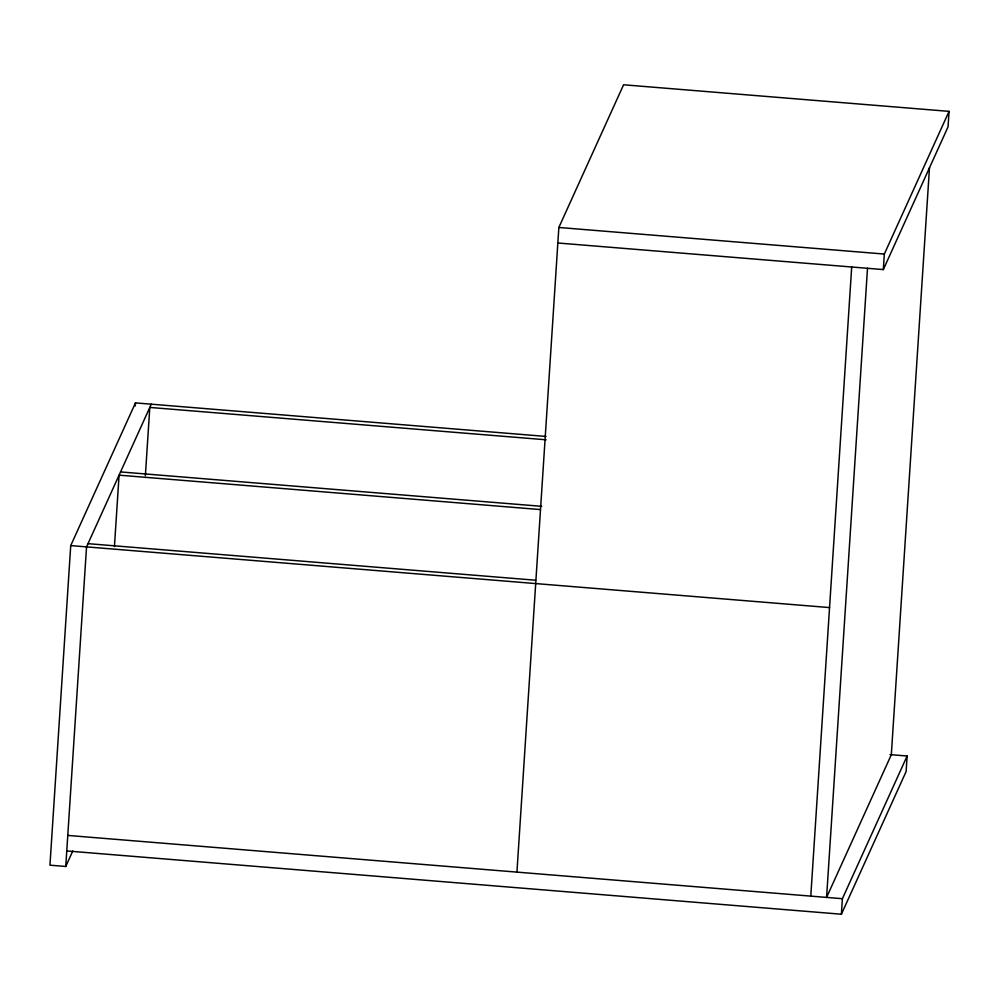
<?xml version="1.0" encoding="UTF-8"?>
<svg xmlns="http://www.w3.org/2000/svg" width="999" height="999" viewBox="0 0 999 999"><rect width="100%" height="100%" fill="white"/><g stroke="black" fill="none" stroke-linecap="round" stroke-linejoin="round"><path stroke-width="1.5" d="M546.028 436.438L135.464 402.897L70.729 545.591L49.95 865.184L65.759 866.47L72.802 850.936M65.759 866.47L86.538 546.89L151.274 404.195M114.435 546.515L119.081 475.162L540.259 509.565M135.265 406.006L135.464 402.897M145.367 475.686L149.8 407.43L546.116 439.797M516.933 872.115L558.853 227.472L623.576 84.778L949.05 111.364L948.039 126.885L883.316 269.58L557.842 242.994M810.788 896.115L851.697 266.995M867.507 268.281L826.585 897.414L891.32 754.72L929.495 167.632M66.771 850.948L841.395 914.222L842.394 898.7L907.129 756.006L890.022 754.607M883.316 269.58L884.327 254.058L949.05 111.364M907.129 756.006L906.118 771.528L841.395 914.222M558.853 227.472L884.327 254.058M120.542 471.928L541.72 506.331M88.012 543.656L535.601 580.219M70.729 545.591L829.545 607.579M67.782 835.426L842.394 898.7"/></g></svg>
